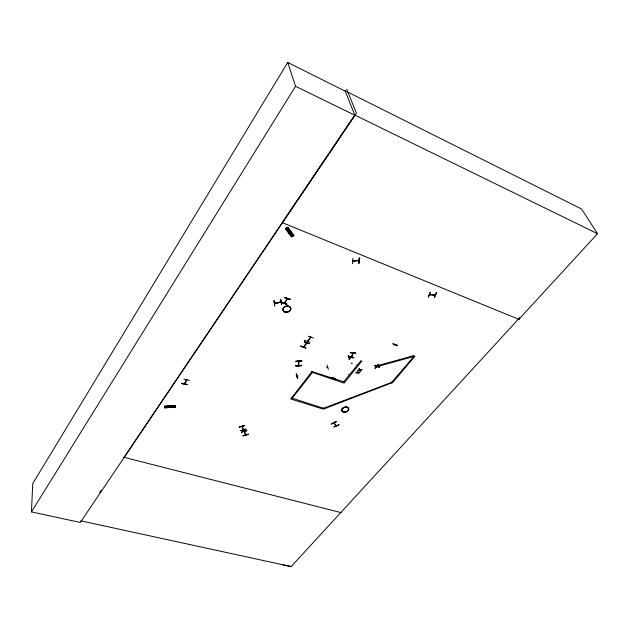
<?xml version="1.0" encoding="UTF-8"?>
<svg xmlns="http://www.w3.org/2000/svg" width="629" height="629" viewBox="0 0 629 629"><rect width="100%" height="100%" fill="white"/><g stroke="black" fill="none" stroke-linecap="round" stroke-linejoin="round"><path stroke-width="0.94" d="M174.414 407.089L174.422 405.713M175.515 407.222L164.759 407.796L175.515 407.097L175.515 405.658L164.743 406.106M379.389 367.234L374.672 365.567C385.907 367.965 375.371 367.32 374.782 365.166M330.768 377.722C341.476 380.317 331.695 379.523 330.885 377.29M335.737 379.145L330.909 377.486L335.603 379.358M518.343 319.202L518.823 319.398L597.55 233.713L581.621 209.048L345.014 90.718L354.89 115.272L80.315 522.463L31.45 511.88L32.747 483.591L287.705 62.42L345.195 91.158M310.011 342.255L304.758 340.659M301.582 365.103C302.077 366.07 295.378 366.573 295.661 365.591M295.96 361.463L301.928 360.739L295.913 361.227M300.89 346.162C316.591 351.729 289.914 342.876 305.993 347.695M300.851 345.981L300.748 346.398M298.539 364.82L298.578 365.583M298.838 361.235L299.082 361.604M298.744 360.834L298.578 365.535L299.003 360.904M281.391 302.439L286.824 304.42M281.509 302.006L286.942 303.988M353.05 353.05L351.556 357.398L351.587 356.651M181.443 383.493L187.151 384.61M287.657 298.751L287.123 299.121M352.869 258.299L352.437 263.74M358.876 260.17L359.073 260.603C356.769 259.675 351.981 262.199 353.341 260.705M358.333 260.375L358.561 260.587M358.475 260.823L358.436 260.194M359.757 258.024L358.844 263.299L359.34 257.843L358.923 263.268M303.406 347.011L306.582 342.836M306.339 342.923L306.402 343.363L306.661 342.498L306.732 342.962M350.778 357.39L351.556 357.398M307.384 341.327L310.64 337.144M310.836 337.23L307.644 341.358M348.537 357.264L354.151 357.807M350.557 357.201L350.086 357.398M377.573 365.535L377.172 366.109M428.333 297.147L430.291 292.131M352.437 355.228L349.142 359.238M184.273 383.957L184.494 383.203M186.782 379.885L186.294 380.002M241.843 426.47L243.399 429.977M243.258 429.654L243.384 429.277M297.737 377.935L297.478 378.249L296.401 373.98M297.737 378.115L296.361 374.011M296.133 374.286L297.478 378.249M298.571 365.197L298.744 364.796M348.482 357.508L348.497 357.036M355.786 353.097L350.07 352.783L355.723 352.948M352.578 353.231L353.066 353.089L351.304 357.414M184.297 383.91C189.392 373.469 185.068 385.129 184.478 383.548M186.349 380.254L186.538 379.421M181.435 383.541L187.143 384.405M282.94 564.826L291.196 566.58L518.39 319.155L518.87 319.343L519.546 317.511M274.11 300.78L274.724 305.851L274.071 300.804M274.731 305.828L274.11 300.961M297.1 376.118L297.769 376.103L297.666 375.655M327.222 367.635L327.733 367.47M429.458 294.891L429.403 294.262M429.953 294.466L430 294.742M434.6 295.316L434.395 294.726M434.482 297.666L436.471 292.831L434.23 297.635M284.505 303.194L284.615 302.407M287.602 298.838L284.473 303.178M303.893 346.713C302.502 347.656 308.013 343.387 306.362 342.506M333.323 378.218L333.724 377.644M350.101 357.461L350.432 357.052M284.725 302.879L284.332 302.368M183.865 379.185L189.518 380.443M333.826 423.026L336.295 425.951M333.795 422.947L334.172 422.916M336.216 425.896L336.287 425.574M333.299 378.202L333.559 377.589M31.45 511.88L295.559 86.283L287.705 62.42M297.706 376.118L297.202 376.244M286.195 228.264L292.273 236.425L285.519 228.642L291.628 236.787L293.869 235.521M293.688 235.498L293.318 235.765L287.524 227.509M287.477 227.533L293.837 235.553L287.783 227.36L285.66 228.492L286.203 228.248L292.288 236.41M287.225 227.556L293.185 235.906L287.225 227.556L293.609 235.671L287.775 227.368M327.111 367.493L327.56 367.32M99.626 492.617L101.253 490.203M124.062 457.33L354.811 115.068L597.55 233.713M281.383 302.486L286.816 304.467M284.819 297.69L290.449 299.443L284.764 297.462M359.12 260.783L352.767 261.208M309.177 343.528L304.114 341.909L309.256 343.686M304.751 340.706L304.868 340.242M308.202 336.177L313.313 338.017M413.701 355.299L413.984 356.415L391.631 382.416L323.51 408.292L322.921 409.007L290.763 398.99L312.126 371.307M348.238 355.983L353.128 357.72L348.262 355.998M352.492 355.283L348.93 359.214L352.389 355.063M360.849 360.794L343.701 381.756M311.528 372.077L344.11 383.155L361.785 361.125M355.872 372.722L357.524 372.258M357.594 372.486L357.201 371.11M357.972 370.174L359.694 369.938L359.041 368.877M359.104 369.105L359.301 368.563M357.657 372.502L358.467 373.807L358.656 373.264M357.94 372.179L358.129 372.643L359.568 372.478L359.741 371.951M359.623 369.71L360.566 371.267L360.755 370.725M360.04 369.632L360.228 370.096L361.667 369.931L361.848 369.404M397.575 345.502L392.826 343.741L397.497 345.36M378.516 364.317L375.214 368.287L374.884 367.973M377.164 366.157L377.408 365.48M391.521 382.078L392.527 382.723L414.77 356.407M245.821 435.056L244.374 431.588M310.577 337.199L310.419 336.814M394.965 345.14L395.248 344.778L394.996 345.117M284.457 302.777L284.457 302.29M285.55 228.634L291.644 236.779M285.928 228.421L292.037 236.551M291.73 236.661L285.645 228.445M306.488 342.915L306.48 342.443M429.45 294.671L429.261 294.301L435.197 295.166M429.969 294.938L429.804 294.293M434.553 295.111L434.537 294.687M435.103 295.355L429.41 294.867M348.081 356.218L352.963 357.87M286.274 229.286L288.231 228.178M286.69 229.844L288.64 228.728M287.311 230.678L289.261 229.561M287.862 231.409L289.812 230.3M288.483 232.235L290.433 231.126M291.125 235.773L293.067 234.672M336.208 421.532L331.286 423.938L336.342 421.713M331.389 424.032L336.311 421.634M323.424 407.946L323.88 408.96L391.843 382.778M280.793 302.25L280.731 301.645C280.015 302.447 273.741 304.232 275.243 302.887M351.241 357.547L350.864 357.421M280.801 302.274L274.637 303.477M375.725 366.188L413.819 355.637M375.922 366.951L413.984 356.415L414.888 356.737M239.209 427.122L244.673 425.558M244.689 425.644L239.146 427.005L244.65 425.408M240.797 430.755C251.23 426.596 244.359 431.337 240.758 430.527M241.457 432.257L246.89 430.708M244.351 431.596L245.538 435.048M242.983 435.622C260.013 431.282 231.582 439.404 248.384 434.081M297.155 376.103L297.674 375.961M328.354 369.341L327.08 365.166M395.051 344.723L394.8 344.912M276.052 302.722L277.68 302.384M280.801 302.03L280.219 302.337L280.219 301.7L280.219 302.337M280.416 299.49L281.658 304.405C278.663 291.73 282.704 306.433 281.289 304.271M361.911 369.632L360.103 369.86L359.371 368.783M358.035 370.402L359.819 370.182M359.812 372.179L358.003 372.407L357.264 371.338M355.943 372.95L357.72 372.73M336.114 425.251C337.616 427.594 332.993 421.564 334.266 423.168M295.709 365.819L301.629 365.363M295.952 361.376L301.904 360.897M359.01 260.209L359.135 260.603L358.357 260.257M287.453 298.657L284.19 303.194M164.759 407.356L175.522 406.766L175.515 407.246M175.515 406.979L164.751 407.623L175.515 406.829M175.53 405.933L164.759 406.546L175.53 405.996M242.055 426.399L243.588 429.921M430.378 292.351L428.278 296.982M436.479 292.847L436.07 292.611M80.638 520.804L291.196 566.58M187.175 384.641L181.537 383.077M123.488 457.181L341.248 512.682M323.51 408.292L291.266 397.905M299.042 361.219L298.948 360.818M312.212 371.645L344.629 382.062M360.952 361.132L361.887 361.463M518.87 319.343L282.287 222.642L356.423 113.134L346.744 89.263M295.559 86.283L354.89 115.272M375.01 368.193L378.312 364.238M290.276 299.601L284.795 297.454M338.764 424.489L338.968 424.882L333.873 426.871M286.03 228.233L292.249 236.433M358.129 372.643L358.727 373.492M360.228 370.096L360.826 370.953M338.842 424.709L333.936 427.06M391.631 382.416L391.953 383.116M296.401 374.161L297.792 378.163M326.978 367.226L327.096 367.651M375.827 366.526L376.032 367.289M310.718 336.814L310.797 337.27L310.545 336.751M312.487 372.392L292.218 398.204M298.948 361.416L298.673 360.928M246.859 430.55L241.434 432.099M301.621 365.567L295.701 366.047M186.734 379.468L186.789 379.979M169.728 405.854L169.728 407.222M168.635 405.909L168.635 407.285M167.66 405.957L167.66 407.333M166.567 406.012L166.567 407.388M165.836 406.051L165.844 407.427M164.743 407.482L164.751 406.208L164.759 406.696L175.53 405.729M164.743 407.317L164.759 407.796M343.906 372.761L343.906 372.761M348.395 374.271L348.419 374.231M351.682 363.185L352.075 363.185L351.682 363.185M356.187 364.734L356.211 364.694M435.126 295.135L434.93 294.742L435.134 295.158M284.89 311.96A3.955 2.964 -13.3 0 0 290.818 308.863A3.955 2.964 -13.3 0 0 285.023 306.748A3.955 2.964 -13.3 0 0 284.89 311.96M284.851 311.882A3.978 2.988 -13.3 0 0 290.818 308.76A3.978 2.988 -13.3 0 0 284.992 306.637A3.978 2.988 -13.3 0 0 284.851 311.882M284.851 311.795A3.955 2.964 -13.3 0 0 290.779 308.69A3.955 2.964 -13.3 0 0 284.984 306.582A3.955 2.964 -13.3 0 0 284.851 311.795M343.332 411.94A3.538 2.367 -14.9 0 0 348.725 409.314A3.538 2.367 -14.9 0 0 343.709 407.718A3.538 2.367 -14.9 0 0 343.332 411.94A3.53 2.351 -14.9 0 0 348.71 409.306A3.53 2.351 -14.9 0 0 343.717 407.726A3.53 2.351 -14.9 0 0 343.34 411.924M343.292 411.751A3.522 2.351 -14.9 0 0 348.655 409.141A3.522 2.351 -14.9 0 0 343.67 407.553A3.522 2.351 -14.9 0 0 343.292 411.751M343.3 411.838A3.546 2.367 -14.9 0 0 348.702 409.204A3.546 2.367 -14.9 0 0 343.678 407.608A3.546 2.367 -14.9 0 0 343.3 411.838"/></g></svg>
